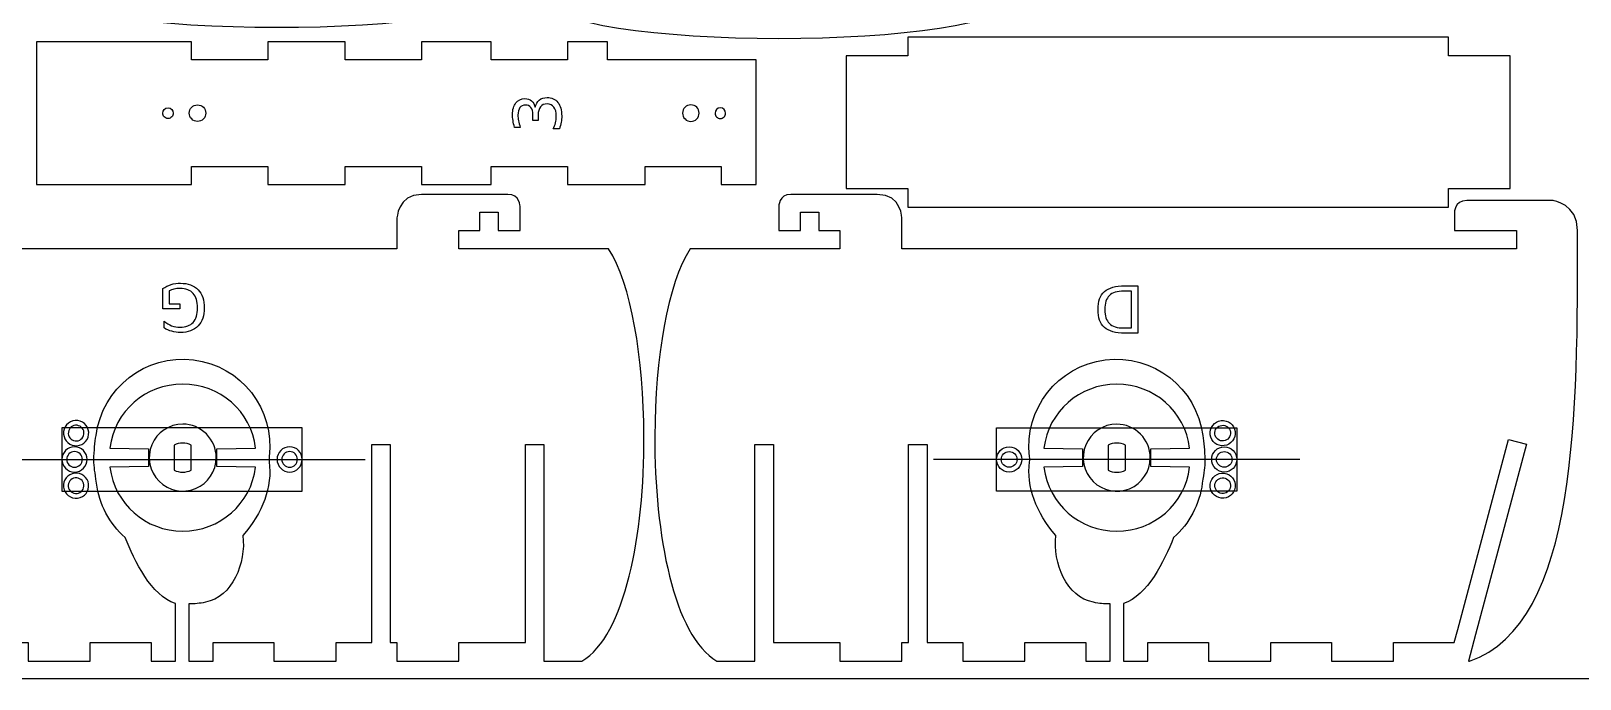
# Model space of a CAD drawing. Extents: x 1352 to 3073, y 793 to 1947.
# Drawn here: x 1965 to 2679, y 793 to 1091 of the extents above; entities that cross this region are included whole.
import ezdxf

# ---------------------------------------------------------------- set-up
doc = ezdxf.new("R2010")
doc.units = 0
doc.layers.add('Calque_1', color=7, linetype='CONTINUOUS')

msp = doc.modelspace()

# ---------------------------------------------------------------- linework, layer by layer
at = {"layer": 'Calque_1', "color": 3}
for points in [[(1457.07643, 1614.88802), (3072.541113, 1614.88802), (3072.541113, 792.840782), (1457.07643, 792.840782)], [(1978.94863, 879.406876), (2089.783278, 879.406876), (2089.783278, 908.661998), (1978.94863, 908.661998)], [(2034.663754, 910.311978)], [(2520.859711, 879.404508), (2410.025063, 879.404508), (2410.025063, 908.65963), (2520.859711, 908.65963)], [(2465.462987, 910.271978)], [(1991.274878, 905.442334)], [(2508.533463, 905.439934)], [(1990.570631, 894.034397)], [(2089.783358, 894.034397)], [(2410.024983, 894.032029)], [(2509.23771, 894.032029)], [(1991.242309, 882.644238)], [(2508.566032, 882.641838)]]:
    msp.add_lwpolyline(points, close=True, dxfattribs=at)
at = {"layer": 'Calque_1', "color": 1}
for points in [[(1967.231864, 1020.731227), (2038.711864, 1020.731227), (2038.711864, 1028.972562), (2073.89711, 1028.972562), (2073.89711, 1020.731227), (2109.635155, 1020.731227), (2109.635155, 1028.972562), (2144.820401, 1028.972562), (2144.820401, 1020.731227), (2160.890441, 1020.731227), (2176.96056, 1020.731227), (2176.96056, 1028.972562), (2212.145806, 1028.972562), (2212.145806, 1020.731227), (2247.883851, 1020.731227), (2247.883851, 1028.972562), (2283.069097, 1028.972562), (2283.069097, 1020.731227), (2299.139137, 1020.731227), (2299.139137, 1078.253107), (2283.069097, 1078.253107), (2283.069097, 1078.253107), (2230.583735, 1078.253732), (2230.583735, 1086.494989), (2212.145806, 1086.494989), (2212.145806, 1078.253732), (2176.96056, 1078.253732), (2176.96056, 1086.494989), (2160.890441, 1086.494989), (2144.820401, 1086.494989), (2144.820401, 1078.253732), (2109.635155, 1078.253732), (2109.635155, 1086.494989), (2073.89711, 1086.494989), (2073.89711, 1078.253732), (2038.711864, 1078.253732), (2038.711864, 1086.494989), (1967.231864, 1086.494989)], [(2618.508198, 1010.232923), (2618.508198, 1018.848044), (2646.978761, 1018.848044), (2646.978761, 1080.060529), (2618.508198, 1080.060529), (2618.508198, 1088.672292), (2369.058259, 1088.672292), (2369.058259, 1080.060529), (2340.587537, 1080.060529), (2340.587537, 1018.848044), (2369.058259, 1018.848044), (2369.058259, 1010.232923)], [(2041.47948, 1057.417869)], [(2269.015391, 1057.419166)], [(2027.886816, 1056.053831)], [(2282.608064, 1056.055128)], [(2034.670019, 928.739143)], [(2465.469252, 928.699143)], [(1989.099455, 905.709441)], [(2252.410782, 904.726892)], [(2510.708886, 905.707041)], [(1988.378871, 894.034397)], [(2087.591598, 894.034397)], [(2412.216743, 894.032029)], [(2511.42947, 894.032029)], [(2034.662874, 888.157733)], [(2465.462107, 888.117733)], [(1989.066886, 882.37713)], [(2510.741455, 882.37473)]]:
    msp.add_lwpolyline(points, close=True, dxfattribs=at)
at = {"layer": 'Calque_1', "color": 7}
for points in [[(2198.560791, 1052.738681), (2198.560791, 1050.189881), (2196.12915, 1050.189881), (2196.12915, 1052.855881)], [(2190.343014, 1047.069721), (2187.706302, 1047.069721)], [(2208.375247, 1046.410521), (2205.518799, 1046.410521)], [(2028.426394, 971.681675), (2028.426394, 965.807651), (2033.260394, 965.807651), (2033.260394, 963.376011), (2025.496713, 963.376011), (2025.496713, 972.765659)], [(2469.124667, 974.054827), (2475.203788, 974.054827), (2475.203788, 952.184714)], [(2472.244827, 954.616354), (2472.244827, 971.623187), (2468.670587, 971.623187)], [(2026.067993, 954.616242), (2026.067993, 957.765658)], [(2468.670587, 954.616354), (2472.244827, 954.616354)], [(2475.203788, 952.184714), (2469.124667, 952.184714)]]:
    msp.add_lwpolyline(points, dxfattribs=at)
for points in [[(2197.24243, 1056.298282)], [(2028.426394, 971.681675)]]:
    msp.add_lwpolyline(points, close=True, dxfattribs=at)
at = {"layer": 'Calque_1', "color": 1}
for points in [[(2184.607068, 1016.181931), (2144.780863, 1016.181931)], [(2355.030445, 1016.179156), (2315.20274, 1016.179531)], [(2133.441536, 1004.84403), (2133.441536, 999.548654), (2133.441536, 991.045228), (2105.379533, 991.045228), (2076.749104, 991.045228), (2048.6871, 991.045228), (2020.058247, 991.045228), (1991.993243, 991.045228), (1963.362889, 991.045228), (1935.300886, 991.045228), (1906.670532, 991.045228), (1878.607029, 991.045228), (1849.976675, 991.045228), (1849.976675, 999.548654), (1878.605529, 999.548654), (1878.605529, 1007.678505)], [(2231.083599, 991.043728), (2218.759897, 991.043728), (2190.132469, 991.043728), (2162.070465, 991.043728), (2162.070465, 999.548654), (2171.709091, 999.548654), (2171.709091, 1007.965605), (2180.212517, 1007.965605), (2180.212517, 999.548654), (2190.276019, 999.548654), (2190.276019, 1010.51298)], [(2309.532364, 1010.51058), (2309.532364, 999.546254), (2319.595865, 999.546254), (2319.595865, 1007.963205), (2328.099292, 1007.963205), (2328.099292, 999.546254), (2337.737918, 999.546254), (2337.737918, 991.041328), (2309.675914, 991.041328), (2281.048485, 991.041328), (2268.724709, 991.041328)], [(2621.204279, 1007.67573), (2621.204279, 999.545879), (2649.833208, 999.545879), (2649.833208, 991.042453), (2621.202854, 991.042453), (2593.139351, 991.042453), (2564.508997, 991.042453), (2536.446993, 991.042453), (2507.81664, 991.042453), (2479.751636, 991.042453), (2451.122782, 991.042453), (2423.060704, 991.042453), (2394.43035, 991.042453), (2366.368346, 991.042453), (2366.368346, 999.545879), (2366.368346, 1004.841255)], [(2666.700935, 1013.346181), (2626.87323, 1013.346181)], [(1871.630003, 801.125253), (1872.186578, 801.125253), (1868.889277, 813.425555), (1845.412174, 901.043716), (1853.627075, 903.243916), (1877.104103, 815.627255), (1878.711054, 809.627254), (1906.667607, 809.627254), (1906.667607, 801.123828), (1935.297961, 801.123828), (1935.297961, 809.627254), (1963.359964, 809.627254), (1963.359964, 801.123828), (1991.990318, 801.123828), (1991.990318, 809.627254), (2020.053822, 809.627254), (2020.053822, 801.123828), (2031.306748, 801.123828)], [(2030.695274, 900.670214), (2030.695274, 889.065733)], [(2037.423974, 827.501632), (2037.423974, 801.127128), (2048.68275, 801.127128), (2048.68275, 809.630554), (2076.746179, 809.630554), (2076.746179, 801.127128), (2105.376608, 801.127128), (2105.376608, 809.630554), (2121.829735, 809.630554), (2121.829735, 900.907516), (2130.334586, 900.907516), (2130.334586, 809.630179), (2133.438611, 809.630179), (2133.438611, 801.126753), (2162.068965, 801.126753), (2162.068965, 809.630179), (2192.695969, 809.630179), (2192.695969, 900.907516), (2201.19932, 900.907516), (2201.19932, 801.126753), (2218.761397, 801.126753)], [(2038.632234, 889.067173), (2038.632234, 900.668614)], [(2281.04706, 801.121428), (2298.609063, 801.121428), (2298.609063, 900.902191), (2307.112489, 900.902191), (2307.112489, 809.624854), (2337.739418, 809.624854), (2337.739418, 801.121428), (2366.369771, 801.121428), (2366.369771, 809.624854), (2369.473797, 809.624854), (2369.473797, 900.905116), (2377.978723, 900.905116), (2377.978723, 809.627779), (2394.43185, 809.627779), (2394.43185, 801.124353), (2423.062204, 801.124353), (2423.062204, 809.627779), (2451.125707, 809.627779), (2451.125707, 801.124353), (2462.384484, 801.124353), (2462.384484, 827.498857)], [(2461.494506, 900.630214), (2461.494506, 889.025733)], [(2468.501635, 801.121053), (2479.754561, 801.121053), (2479.754561, 809.624479), (2507.818065, 809.624479), (2507.818065, 801.121053), (2536.448418, 801.121053), (2536.448418, 809.624479), (2564.510497, 809.624479), (2564.510497, 801.121053), (2593.140851, 801.121053), (2593.140851, 809.624479), (2621.097404, 809.624479), (2622.70428, 815.62448), (2646.181383, 903.241141), (2654.396209, 901.040941), (2630.919181, 813.42278), (2627.621805, 801.122478), (2628.178455, 801.122478)], [(2469.431467, 889.027173), (2469.431467, 900.628614)], [(2001.074741, 899.259266), (2018.937643, 898.974941), (2018.937643, 890.755765), (2001.088466, 890.471815)], [(2068.250148, 890.471815), (2050.400971, 890.755765), (2050.400971, 898.974941), (2068.264773, 899.259266)], [(2431.873974, 899.219266), (2449.736875, 898.934941), (2449.736875, 890.715765), (2431.887699, 890.431815)], [(2499.04938, 890.431815), (2481.200203, 890.715765), (2481.200203, 898.934941), (2499.064005, 899.219266)]]:
    msp.add_lwpolyline(points, dxfattribs=at)
at = {"layer": 'Calque_1', "color": 3}
for points in [[(1949.891748, 894.034397), (2118.840161, 894.034397)], [(2549.916593, 894.032029), (2380.96818, 894.032029)]]:
    msp.add_lwpolyline(points, dxfattribs=at)
at = {"layer": 'Calque_1', "color": 1}
for points in [[(2185.741686, 1111.85531), (2185.741686, 1086.645465), (1970.308869, 1086.826746), (1970.308869, 1111.85531)], [(2417.380263, 1106.775533), (2417.380263, 1081.565689), (2201.947447, 1081.746969), (2201.947447, 1106.775533)], [(2037.674516, 1053.612827), (2037.674553, 1055.714307), (2039.378084, 1057.417873), (2041.47948, 1057.417869)], [(2041.47948, 1057.417869), (2043.580874, 1057.417868), (2045.2844, 1055.714304), (2045.284437, 1053.612827)], [(2269.015391, 1057.419166), (2266.913991, 1057.419174), (2265.210455, 1055.715607), (2265.210419, 1053.614124)], [(2272.820364, 1053.614124), (2272.820327, 1055.715607), (2271.116791, 1057.419174), (2269.015391, 1057.419166)], [(2026.160802, 1051.886724), (2025.70304, 1052.344518), (2025.445881, 1052.965418), (2025.4459, 1053.612827)], [(2025.4459, 1053.612827), (2025.445905, 1054.960958), (2026.538739, 1056.053831), (2027.886816, 1056.053831)], [(2027.886816, 1051.171742), (2027.239432, 1051.171743), (2026.618565, 1051.42893), (2026.160802, 1051.886724)], [(2027.886816, 1056.053831), (2029.234893, 1056.053831), (2030.327726, 1054.960958), (2030.327731, 1053.612827)], [(2029.612829, 1051.886724), (2029.155067, 1051.42893), (2028.534199, 1051.171743), (2027.886816, 1051.171742)], [(2030.327731, 1053.612827), (2030.32775, 1052.965418), (2030.070592, 1052.344518), (2029.612829, 1051.886724)], [(2038.788959, 1050.922198), (2038.07539, 1051.635797), (2037.674512, 1052.603646), (2037.674516, 1053.612827)], [(2041.47948, 1049.807704), (2040.470339, 1049.807703), (2039.502529, 1050.208598), (2038.788959, 1050.922198)], [(2044.169996, 1050.9222), (2043.456428, 1050.208601), (2042.48862, 1049.807705), (2041.47948, 1049.807704)], [(2045.284437, 1053.612827), (2045.284441, 1052.603647), (2044.883564, 1051.6358), (2044.169996, 1050.9222)], [(2265.210419, 1053.614124), (2265.210415, 1052.604941), (2265.611294, 1051.637091), (2266.324865, 1050.923492)], [(2266.324865, 1050.923492), (2267.038437, 1050.209892), (2268.006249, 1049.808997), (2269.015391, 1049.809001)], [(2269.015391, 1049.809001), (2270.024534, 1049.808997), (2270.992346, 1050.209892), (2271.705918, 1050.923492)], [(2271.705918, 1050.923492), (2272.419489, 1051.637091), (2272.820368, 1052.604941), (2272.820364, 1053.614124)], [(2280.167157, 1053.614124), (2280.167138, 1052.966716), (2280.424295, 1052.345818), (2280.882056, 1051.888024)], [(2282.608064, 1056.055128), (2281.25999, 1056.055123), (2280.167162, 1054.962251), (2280.167157, 1053.614124)], [(2280.882056, 1051.888024), (2281.339817, 1051.43023), (2281.960682, 1051.173041), (2282.608064, 1051.173039)], [(2285.048972, 1053.614124), (2285.048967, 1054.962251), (2283.956138, 1056.055123), (2282.608064, 1056.055128)], [(2282.608064, 1051.173039), (2283.255446, 1051.173041), (2283.876312, 1051.43023), (2284.334073, 1051.888024)], [(2284.334073, 1051.888024), (2284.791833, 1052.345818), (2285.048991, 1052.966716), (2285.048972, 1053.614124)], [(2144.780863, 1016.181931), (2133.689261, 1016.181931), (2133.441536, 1004.84403), (2133.441536, 1004.84403)], [(2190.276019, 1010.51298), (2190.276019, 1010.51298), (2190.207769, 1016.181931), (2184.607068, 1016.181931)], [(2315.20274, 1016.179531), (2309.599789, 1016.179531), (2309.532364, 1010.51058), (2309.532364, 1010.51058)], [(2366.368346, 1004.841255), (2366.368346, 1004.841255), (2366.546321, 1016.169406), (2355.030445, 1016.179156)], [(2626.87323, 1013.346181), (2621.093804, 1013.346181), (2621.204279, 1007.67573), (2621.204279, 1007.67573)], [(2678.038762, 999.545879), (2678.038537, 1011.731055), (2666.700935, 1013.346181), (2666.700935, 1013.346181)], [(2628.178455, 801.122478), (2678.389312, 818.21123), (2678.038762, 916.270518), (2678.038762, 999.545879)], [(2247.397601, 904.729292), (2247.266651, 940.581171), (2241.48025, 975.452126), (2231.083599, 991.043728)], [(2268.724709, 991.041328), (2258.328133, 975.449726), (2252.541657, 940.578771), (2252.410782, 904.726892)], [(1994.707643, 905.039867), (1997.407269, 927.027169), (2017.642796, 942.618996), (2039.630024, 939.919221)], [(2039.630024, 939.919221), (2061.617252, 937.219596), (2077.253104, 917.206743), (2074.553329, 895.219515)], [(2425.255054, 895.21674), (2422.555279, 917.203968), (2438.191206, 937.216821), (2460.178434, 939.916446)], [(2460.178434, 939.916446), (2482.165661, 942.616221), (2502.401189, 927.024394), (2505.100814, 905.037092)], [(2034.670019, 928.739143), (2017.561843, 928.724893), (2003.150366, 916.241067), (2001.074741, 899.259266)], [(2068.264773, 899.259266), (2066.189147, 916.240542), (2051.777671, 928.724518), (2034.670019, 928.739143)], [(2465.469252, 928.699143), (2448.361075, 928.684893), (2433.949599, 916.201067), (2431.873974, 899.219266)], [(2499.064005, 899.219266), (2496.98838, 916.200542), (2482.576904, 928.684518), (2465.469252, 928.699143)], [(1985.948161, 909.742911), (1983.964171, 909.986433), (1982.158373, 908.575588), (1981.914771, 906.591607)], [(1989.099455, 905.709441), (1989.343066, 907.693501), (1987.932142, 909.499309), (1985.948161, 909.742911)], [(2510.708886, 905.707041), (2510.465274, 907.691101), (2511.876199, 909.496909), (2513.860179, 909.740511)], [(2513.860179, 909.740511), (2515.84417, 909.984033), (2517.649968, 908.573188), (2517.893569, 906.589207)], [(1981.914771, 906.591607), (1981.67117, 904.607627), (1983.082015, 902.801829), (1985.065996, 902.558227)], [(1985.065996, 902.558227), (1987.049966, 902.314546), (1988.855854, 903.725461), (1989.099455, 905.709441)], [(1993.657343, 893.931915), (1993.817168, 897.934891), (1994.134718, 902.036566), (1994.707643, 905.039867)], [(2034.662874, 901.575014), (2033.269279, 901.572878), (2031.9009, 901.260823), (2030.695274, 900.670214)], [(2038.632234, 900.668614), (2037.426275, 901.260035), (2036.057239, 901.572653), (2034.662874, 901.575014)], [(2218.761397, 801.126753), (2238.7162, 812.647655), (2247.562451, 859.464686), (2247.397601, 904.729292)], [(2252.410782, 904.726892), (2252.245557, 859.461386), (2261.091808, 812.642555), (2281.04706, 801.121428)], [(2465.462107, 901.535014), (2464.068511, 901.532878), (2462.700133, 901.220823), (2461.494506, 900.630214)], [(2469.431467, 900.628614), (2468.225508, 901.220035), (2466.856472, 901.532653), (2465.462107, 901.535014)], [(2505.100814, 905.037092), (2505.673739, 902.033791), (2505.99129, 897.932116), (2506.15104, 893.92914)], [(2514.742345, 902.555827), (2512.758375, 902.312146), (2510.952487, 903.723061), (2510.708886, 905.707041)], [(2517.893569, 906.589207), (2518.137171, 904.605227), (2516.726326, 902.799429), (2514.742345, 902.555827)], [(1984.75951, 897.653758), (1982.76063, 897.653678), (1981.14023, 896.033277), (1981.14023, 894.034397)], [(1981.14023, 894.034397), (1981.14023, 892.035517), (1982.76063, 890.415117), (1984.75951, 890.415117)], [(1988.378871, 894.034397), (1988.378871, 896.033357), (1986.758391, 897.653758), (1984.75951, 897.653758)], [(1984.75951, 890.415117), (1986.758391, 890.415037), (1988.378871, 892.035517), (1988.378871, 894.034397)], [(1994.899494, 883.095014), (1994.187518, 888.259364), (1993.730843, 890.197515), (1993.657343, 893.931915)], [(2074.553329, 895.219515), (2074.469329, 894.50529), (2074.442029, 893.654715), (2074.522579, 892.871415)], [(2083.972238, 897.653758), (2081.973358, 897.653678), (2080.352958, 896.033277), (2080.352958, 894.034397)], [(2080.352958, 894.034397), (2080.352958, 892.035517), (2081.973358, 890.415117), (2083.972238, 890.415117)], [(2087.591598, 894.034397), (2087.591598, 896.033357), (2085.971118, 897.653758), (2083.972238, 897.653758)], [(2083.972238, 890.415117), (2085.971118, 890.415037), (2087.591598, 892.035517), (2087.591598, 894.034397)], [(2412.216743, 894.032029), (2412.216743, 896.030989), (2413.837223, 897.65139), (2415.836103, 897.65139)], [(2415.836103, 890.412749), (2413.837223, 890.412669), (2412.216743, 892.033149), (2412.216743, 894.032029)], [(2415.836103, 897.65139), (2417.834983, 897.65131), (2419.455383, 896.030909), (2419.455383, 894.032029)], [(2419.455383, 894.032029), (2419.455383, 892.033149), (2417.834983, 890.412749), (2415.836103, 890.412749)], [(2425.285804, 892.86864), (2425.366354, 893.65194), (2425.339054, 894.502515), (2425.255054, 895.21674)], [(2506.15104, 893.92914), (2506.07754, 890.19474), (2505.620864, 888.256589), (2504.908889, 883.092239)], [(2511.42947, 894.032029), (2511.42947, 896.030989), (2513.04995, 897.65139), (2515.048831, 897.65139)], [(2515.048831, 890.412749), (2513.04995, 890.412669), (2511.42947, 892.033149), (2511.42947, 894.032029)], [(2515.048831, 897.65139), (2517.047711, 897.65131), (2518.668111, 896.030909), (2518.668111, 894.032029)], [(2518.668111, 894.032029), (2518.668111, 892.033149), (2517.047711, 890.412749), (2515.048831, 890.412749)], [(2001.088466, 890.471815), (2003.163416, 873.495563), (2017.567468, 861.012862), (2034.670019, 860.991562)], [(2030.695274, 889.065733), (2031.900533, 888.474005), (2033.268934, 888.160841), (2034.662874, 888.157733)], [(2034.662874, 888.157733), (2036.057567, 888.161017), (2037.426624, 888.474689), (2038.632234, 889.067173)], [(2034.670019, 860.991562), (2051.772046, 861.013312), (2066.175197, 873.496088), (2068.250148, 890.471815)], [(2074.522579, 892.871415), (2076.167779, 881.550539), (2071.492578, 869.352612), (2062.414202, 858.935336)], [(2437.394256, 858.932561), (2428.315879, 869.349837), (2423.640604, 881.547764), (2425.285804, 892.86864)], [(2431.887699, 890.431815), (2433.962649, 873.455563), (2448.3667, 860.972862), (2465.469252, 860.951562)], [(2461.494506, 889.025733), (2462.699765, 888.434005), (2464.068167, 888.120841), (2465.462107, 888.117733)], [(2465.462107, 888.117733), (2466.856799, 888.121017), (2468.225857, 888.434689), (2469.431467, 889.027173)], [(2465.469252, 860.951562), (2482.571279, 860.973312), (2496.97443, 873.456088), (2499.04938, 890.431815)], [(1985.033417, 885.528424), (1983.049446, 885.284743), (1981.638601, 883.478945), (1981.882203, 881.494964)], [(1981.882203, 881.494964), (1982.125804, 879.510984), (1983.931602, 878.100138), (1985.915583, 878.34374)], [(1989.066886, 882.37713), (1988.823275, 884.36119), (1987.017397, 885.772025), (1985.033417, 885.528424)], [(1985.915583, 878.34374), (1987.899573, 878.587262), (1989.310488, 880.393149), (1989.066886, 882.37713)], [(2008.10512, 858.034436), (2000.873769, 864.446411), (1996.112769, 873.319063), (1994.899494, 883.095014)], [(2504.908889, 883.092239), (2503.695614, 873.316288), (2498.934689, 864.443636), (2491.703338, 858.031661)], [(2513.892758, 878.34134), (2511.908768, 878.584862), (2510.497853, 880.390749), (2510.741455, 882.37473)], [(2510.741455, 882.37473), (2510.985066, 884.35879), (2512.790944, 885.769625), (2514.774924, 885.526024)], [(2517.926138, 881.492564), (2517.682537, 879.508584), (2515.876739, 878.097738), (2513.892758, 878.34134)], [(2514.774924, 885.526024), (2516.758895, 885.282343), (2518.16974, 883.476545), (2517.926138, 881.492564)], [(2031.306748, 827.559832), (2020.086747, 831.163732), (2012.542196, 847.240734), (2008.10512, 858.034436)], [(2062.414202, 858.935336), (2063.950127, 846.405984), (2057.536052, 830.551507), (2045.13345, 828.202882)], [(2454.675008, 828.200107), (2442.272331, 830.548732), (2435.85833, 846.403209), (2437.394256, 858.932561)], [(2491.703338, 858.031661), (2487.266262, 847.237959), (2479.721636, 831.160957), (2468.501635, 827.557057)], [(2031.306748, 801.123828), (2031.306823, 810.435979), (2031.306748, 818.24768), (2031.306748, 827.559832)], [(2037.885374, 827.455882), (2037.728999, 827.455882), (2037.579449, 827.493382), (2037.423974, 827.501632)], [(2045.13345, 828.202882), (2042.231475, 827.596432), (2040.261899, 827.491807), (2037.885374, 827.455882)], [(2461.923009, 827.453107), (2459.546484, 827.489107), (2457.576983, 827.593657), (2454.675008, 828.200107)], [(2462.384484, 827.498857), (2462.229009, 827.490607), (2462.079384, 827.453107), (2461.923009, 827.453107)], [(2468.501635, 827.557057), (2468.501635, 818.244905), (2468.50156, 810.433204), (2468.501635, 801.121053)]]:
    msp.add_open_spline(points, degree=3, dxfattribs=at)
at = {"layer": 'Calque_1', "color": 7}
for points in [[(2186.768798, 1053.002361), (2186.768798, 1055.248442), (2187.281494, 1057.025775), (2188.306886, 1058.334362)], [(2188.306886, 1058.334362), (2189.322513, 1059.642949), (2190.699465, 1060.297242), (2192.437742, 1060.297242)], [(2192.437742, 1060.297242), (2193.648681, 1060.297242), (2194.674073, 1059.950575), (2195.513918, 1059.257242)], [(2195.513918, 1059.257242), (2196.343993, 1058.563855), (2196.920164, 1057.577535), (2197.24243, 1056.298282)], [(2197.24243, 1056.298282), (2197.545166, 1057.714282), (2198.175049, 1058.817775), (2199.132079, 1059.608762)], [(2199.132079, 1059.608762), (2200.089113, 1060.409562), (2201.270753, 1060.809962), (2202.676999, 1060.809962)], [(2202.676999, 1057.865642), (2201.387937, 1057.865642), (2200.382079, 1057.411535), (2199.659423, 1056.503322)], [(2202.676999, 1060.809962), (2204.835207, 1060.809962), (2206.50513, 1060.067775), (2207.686767, 1058.583402)], [(2205.870359, 1056.400762), (2205.137938, 1057.377348), (2204.073484, 1057.865642), (2202.676999, 1057.865642)], [(2207.686767, 1058.583402), (2208.86841, 1057.099028), (2209.459231, 1054.989641), (2209.459231, 1052.255241)], [(2187.003174, 1050.219161), (2186.846923, 1051.205455), (2186.768798, 1052.133188), (2186.768798, 1053.002361)], [(2190.167238, 1056.151802), (2189.561766, 1055.360762), (2189.25903, 1054.223055), (2189.25903, 1052.738681)], [(2189.25903, 1052.738681), (2189.25903, 1051.928121), (2189.346921, 1051.058975), (2189.522702, 1050.131241)], [(2192.745358, 1057.352922), (2191.622313, 1057.352922), (2190.762939, 1056.952548), (2190.167238, 1056.151802)], [(2195.264894, 1056.195722), (2194.678958, 1056.967188), (2193.839113, 1057.352922), (2192.745358, 1057.352922)], [(2196.12915, 1052.855881), (2196.12915, 1054.310975), (2195.841065, 1055.424255), (2195.264894, 1056.195722)], [(2199.659423, 1056.503322), (2198.927001, 1055.604868), (2198.560791, 1054.349988), (2198.560791, 1052.738681)], [(2206.968999, 1052.167401), (2206.968999, 1054.022868), (2206.602786, 1055.433988), (2205.870359, 1056.400762)], [(2206.602783, 1049.105881), (2206.846927, 1050.082414), (2206.968999, 1051.102921), (2206.968999, 1052.167401)], [(2209.459231, 1052.255241), (2209.459231, 1051.337321), (2209.366458, 1050.390068), (2209.180911, 1049.413481)], [(2187.706302, 1047.069721), (2187.3938, 1048.192761), (2187.159424, 1049.242574), (2187.003174, 1050.219161)], [(2189.522702, 1050.131241), (2189.698483, 1049.203508), (2189.971921, 1048.183001), (2190.343014, 1047.069721)], [(2205.518799, 1046.410521), (2205.997316, 1047.230841), (2206.358644, 1048.129294), (2206.602783, 1049.105881)], [(2209.180911, 1049.413481), (2209.00513, 1048.446708), (2208.736575, 1047.445721), (2208.375247, 1046.410521)], [(2025.496713, 972.765659), (2026.639274, 973.576203), (2027.899034, 974.191435), (2029.275994, 974.611355)], [(2030.638314, 972.531283), (2029.817994, 972.345737), (2029.080687, 972.062534), (2028.426394, 971.681675)], [(2029.275994, 974.611355), (2030.652954, 975.021515), (2032.122687, 975.226595), (2033.685194, 975.226595)], [(2033.436154, 972.794955), (2032.391247, 972.794955), (2031.458634, 972.707065), (2030.638314, 972.531283)], [(2039.471355, 970.553739), (2038.123674, 972.047883), (2036.111941, 972.794955), (2033.436154, 972.794955)], [(2033.685194, 975.226595), (2037.103168, 975.226595), (2039.778955, 974.230502), (2041.712555, 972.238315)], [(2041.712555, 972.238315), (2043.636341, 970.236358), (2044.598235, 967.453155), (2044.598235, 963.888707)], [(2459.808266, 971.403459), (2461.80048, 973.171038), (2464.905947, 974.054827), (2469.124667, 974.054827)], [(2041.478155, 963.888707), (2041.478155, 966.837923), (2040.809221, 969.0596), (2039.471355, 970.553739)], [(2456.820026, 963.097795), (2456.820026, 966.867325), (2457.816106, 969.63588), (2459.808266, 971.403459)], [(2462.049547, 969.572403), (2460.643253, 968.205219), (2459.940106, 966.047016), (2459.940106, 963.097795)], [(2468.670587, 971.623187), (2465.65304, 971.623187), (2463.446027, 970.939592), (2462.049547, 969.572403)], [(2026.067993, 957.765658), (2027.161754, 956.837925), (2028.32386, 956.139682), (2029.554314, 955.67093)], [(2039.471355, 957.209018), (2040.809221, 958.703157), (2041.478155, 960.92972), (2041.478155, 963.888707)], [(2044.598235, 963.888707), (2044.598235, 960.314488), (2043.636341, 957.531285), (2041.712555, 955.539098)], [(2459.793626, 954.836082), (2457.811226, 956.59389), (2456.820026, 959.347794), (2456.820026, 963.097795)], [(2459.940106, 963.097795), (2459.940106, 960.168109), (2460.643253, 958.024554), (2462.049547, 956.66713)], [(2029.627594, 953.063506), (2028.338527, 953.415068), (2027.151994, 953.932647), (2026.067993, 954.616242)], [(2029.554314, 955.67093), (2030.784767, 955.202178), (2032.078714, 954.967802), (2033.436154, 954.967802)], [(2033.685194, 952.536162), (2032.259381, 952.536162), (2030.906847, 952.711943), (2029.627594, 953.063506)], [(2033.436154, 954.967802), (2036.111941, 954.967802), (2038.123674, 955.714874), (2039.471355, 957.209018)], [(2041.712555, 955.539098), (2039.778955, 953.53714), (2037.103168, 952.536162), (2033.685194, 952.536162)], [(2469.124667, 952.184714), (2464.886427, 952.184714), (2461.77608, 953.068503), (2459.793626, 954.836082)], [(2462.049547, 956.66713), (2463.446027, 955.299946), (2465.65304, 954.616354), (2468.670587, 954.616354)]]:
    msp.add_open_spline(points, degree=3, dxfattribs=at)
at = {"layer": 'Calque_1', "color": 3}
for points in [[(1986.215339, 911.918244), (1983.029901, 912.309366), (1980.13055, 910.044143), (1979.739428, 906.858705)], [(1991.274878, 905.442334), (1991.666, 908.627772), (1989.400776, 911.527123), (1986.215339, 911.918244)], [(2034.663754, 910.311978), (2028.41529, 910.311978), (2022.782089, 906.547993), (2020.390905, 900.775165)], [(2045.58772, 905.787123), (2042.690504, 908.684339), (2038.761036, 910.311978), (2034.663754, 910.311978)], [(2465.462987, 910.271978), (2459.214522, 910.271978), (2453.581322, 906.507993), (2451.190138, 900.735165)], [(2476.386952, 905.747123), (2473.489737, 908.644339), (2469.560269, 910.271978), (2465.462987, 910.271978)], [(2508.533463, 905.439934), (2508.142341, 908.625372), (2510.407565, 911.524723), (2513.593002, 911.915844)], [(2513.593002, 911.915844), (2516.77844, 912.306966), (2519.677791, 910.041743), (2520.068913, 906.856305)], [(1979.739428, 906.858705), (1979.348307, 903.673268), (1981.61353, 900.773916), (1984.798967, 900.382795)], [(1984.798967, 900.382795), (1987.984405, 899.991673), (1990.883756, 902.256896), (1991.274878, 905.442334)], [(2020.390905, 900.775165), (2017.999721, 895.002336), (2019.321457, 888.357523), (2023.739788, 883.939192)], [(2050.112575, 894.863157), (2050.112575, 898.960439), (2048.484936, 902.889907), (2045.58772, 905.787123)], [(2451.190138, 900.735165), (2448.798954, 894.962336), (2450.120689, 888.317523), (2454.539021, 883.899192)], [(2480.911807, 894.823157), (2480.911807, 898.920439), (2479.284168, 902.849907), (2476.386952, 905.747123)], [(2515.009374, 900.380395), (2511.823936, 899.989273), (2508.924584, 902.254496), (2508.533463, 905.439934)], [(2520.068913, 906.856305), (2520.460034, 903.670868), (2518.194811, 900.771516), (2515.009374, 900.380395)], [(1984.75959, 899.845438), (1981.55023, 899.845438), (1978.94855, 897.243758), (1978.94855, 894.034397)], [(1978.94855, 894.034397), (1978.94855, 890.825037), (1981.55023, 888.223357), (1984.75959, 888.223357)], [(1990.570631, 894.034397), (1990.570631, 897.243758), (1987.968951, 899.845438), (1984.75959, 899.845438)], [(1984.75959, 888.223357), (1987.968951, 888.223357), (1990.570631, 890.825037), (1990.570631, 894.034397)], [(2040.575762, 880.590308), (2046.34859, 882.981492), (2050.112575, 888.614693), (2050.112575, 894.863157)], [(2083.972318, 899.845438), (2080.762958, 899.845438), (2078.161277, 897.243758), (2078.161277, 894.034397)], [(2078.161277, 894.034397), (2078.161277, 890.825037), (2080.762958, 888.223357), (2083.972318, 888.223357)], [(2089.783358, 894.034397), (2089.783358, 897.243758), (2087.181678, 899.845438), (2083.972318, 899.845438)], [(2083.972318, 888.223357), (2087.181678, 888.223357), (2089.783358, 890.825037), (2089.783358, 894.034397)], [(2410.024983, 894.032029), (2410.024983, 897.24139), (2412.626663, 899.84307), (2415.836023, 899.84307)], [(2415.836023, 888.220989), (2412.626663, 888.220989), (2410.024983, 890.822669), (2410.024983, 894.032029)], [(2415.836023, 899.84307), (2419.045383, 899.84307), (2421.647063, 897.24139), (2421.647063, 894.032029)], [(2421.647063, 894.032029), (2421.647063, 890.822669), (2419.045383, 888.220989), (2415.836023, 888.220989)], [(2471.374994, 880.550308), (2477.147823, 882.941492), (2480.911807, 888.574693), (2480.911807, 894.823157)], [(2509.23771, 894.032029), (2509.23771, 897.24139), (2511.83939, 899.84307), (2515.048751, 899.84307)], [(2515.048751, 888.220989), (2511.83939, 888.220989), (2509.23771, 890.822669), (2509.23771, 894.032029)], [(2515.048751, 899.84307), (2518.258111, 899.84307), (2520.859791, 897.24139), (2520.859791, 894.032029)], [(2520.859791, 894.032029), (2520.859791, 890.822669), (2518.258111, 888.220989), (2515.048751, 888.220989)], [(1984.766398, 887.703777), (1981.580961, 887.312655), (1979.315738, 884.413304), (1979.706859, 881.227866)], [(1991.242309, 882.644238), (1990.851188, 885.829675), (1987.951836, 888.094898), (1984.766398, 887.703777)], [(2508.566032, 882.641838), (2508.957153, 885.827275), (2511.856505, 888.092498), (2515.041942, 887.701377)], [(2515.041942, 887.701377), (2518.22738, 887.310255), (2520.492603, 884.410904), (2520.101482, 881.225466)], [(1979.706859, 881.227866), (1980.097981, 878.042429), (1982.997332, 875.777205), (1986.18277, 876.168327)], [(1986.18277, 876.168327), (1989.368207, 876.559448), (1991.633431, 879.4588), (1991.242309, 882.644238)], [(2023.739788, 883.939192), (2028.15812, 879.52086), (2034.802933, 878.199125), (2040.575762, 880.590308)], [(2454.539021, 883.899192), (2458.957353, 879.48086), (2465.602166, 878.159125), (2471.374994, 880.550308)], [(2513.625571, 876.165927), (2510.440133, 876.557048), (2508.17491, 879.4564), (2508.566032, 882.641838)], [(2520.101482, 881.225466), (2519.71036, 878.040029), (2516.811009, 875.774805), (2513.625571, 876.165927)]]:
    msp.add_open_spline(points, degree=3, dxfattribs=at)

doc.saveas('drawing.dxf')
